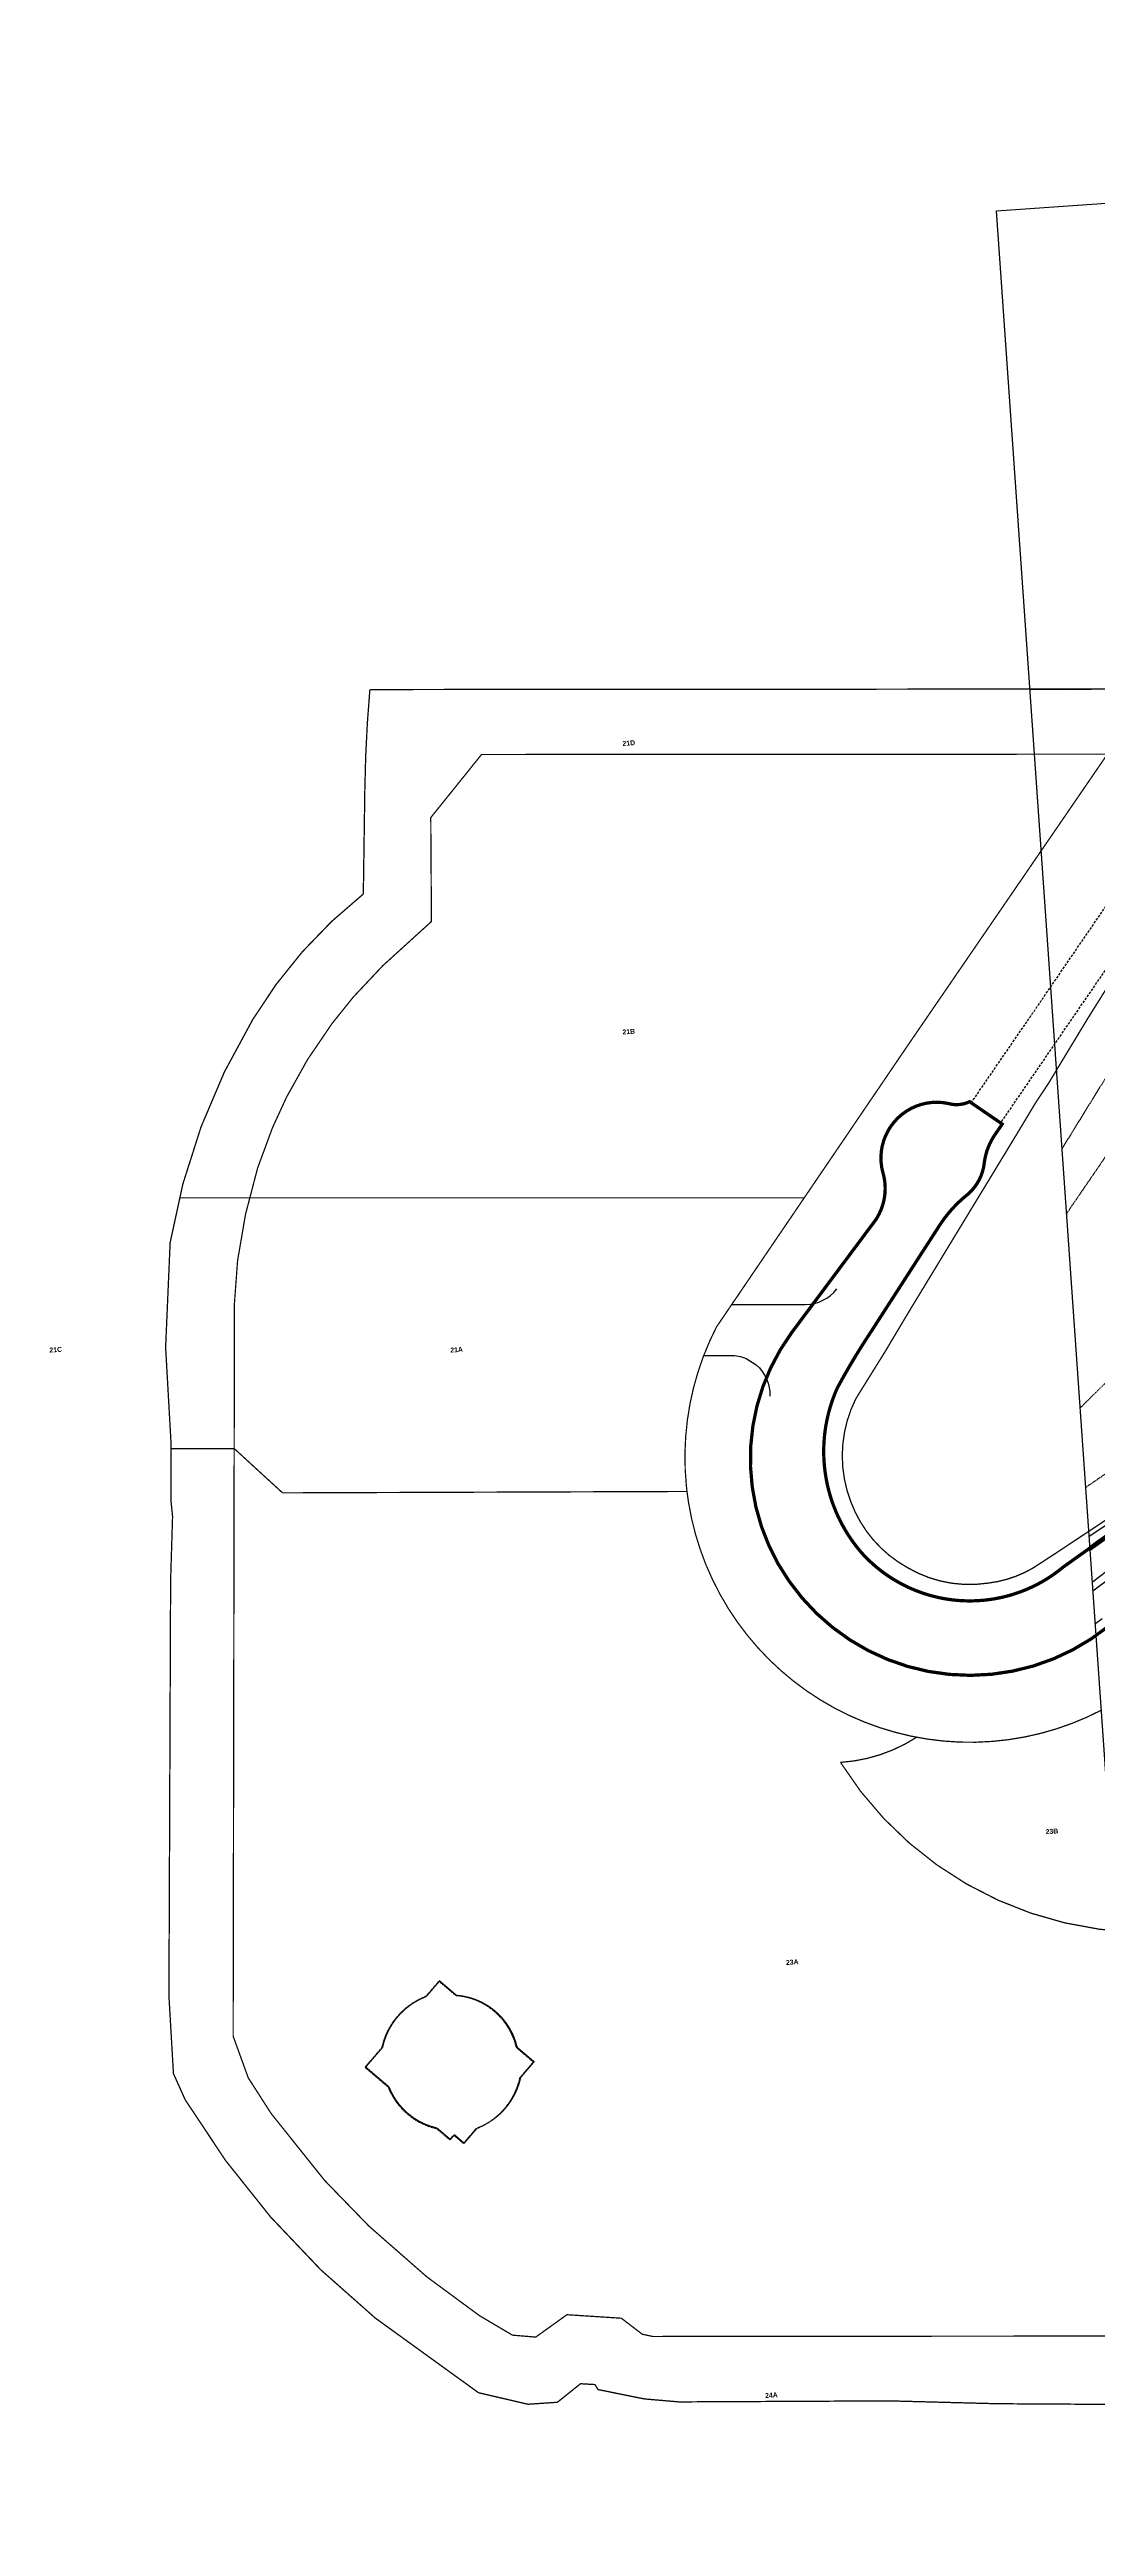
# Model space of a CAD drawing. Header units: millimetres. Extents: x 50357 to 985146, y 723188 to 1803594.
# Drawn here: x 833774 to 834094, y 819707 to 820462 of the extents above; entities that cross this region are included whole.
import ezdxf
from ezdxf.xclip import XClip

# ---------------------------------------------------------------- set-up
doc = ezdxf.new("R2010")
doc.units = ezdxf.units.MM
doc.header["$LTSCALE"] = 3
doc.header["$MEASUREMENT"] = 0
for name, pattern in [('DASHED', [19.05, 12.7, -6.35]), ('DIVIDE', [1.25, 0.5, -0.25, 0, -0.25, 0, -0.25]), ('HIDDEN', [0.375, 0.25, -0.125]), ('PHANTOM', [2.5, 1.25, -0.25, 0.25, -0.25, 0.25, -0.25]), ('x-baseplan$0$DGN Style 2', [1.94727e-06, 0, -1.94727e-06]), ('x-baseplan$0$XXXXX-PIW-DWG-P00-XXXX-R100-WS4-00$0$XXXXX-PIW-P-WHCGRDP1-XXX$0$HIDDEN', [9.525, 6.35, -3.175]), ('x-boundary$0$DGN Style 4', [76.563414, 38.257796, -19.128898, 0.047822, -19.128898])]:
    doc.linetypes.add(name, pattern=pattern)
doc.layers.get('Defpoints').update_dxf_attribs({"color": 32})
for name, color, linetype in [('00_Run-in', 1, 'Continuous'), ('00_Xref', 7, 'Continuous'), ('_PARCEL BOUNDARY', 10, 'DASHED'), ('x-baseplan$0$XXXXX-PIW-DWG-P00-XXXX-R100-WS4-00$0$XXXXX-PIW-P-WHCGRDP1-XXX$0$MMH125__', 3, 'x-baseplan$0$XXXXX-PIW-DWG-P00-XXXX-R100-WS4-00$0$XXXXX-PIW-P-WHCGRDP1-XXX$0$HIDDEN'), ('x-baseplan$0$XXXXX-PIW-DWG-P00-XXXX-R100-WS4-00$0$XXXXX-PIW-P-WHCGRDP1-XXX$0$MMH813_1', 3, 'Continuous'), ('x-baseplan$0$XXXXX-PIW-DWG-P00-XXXX-R100-WS4-00$0$XXXXX-PIW-P-WHCGRDP1-XXX$0$MMH813__', 3, 'Continuous')]:
    doc.layers.add(name, color=color, linetype=linetype)
doc.layers.add('DraftConditionLine_AtGradeRoad_20180809', color=7, linetype='Continuous', lineweight=0)
doc.layers.add('x-baseplan$0$AR-ROAD_AR_BS_MI_', color=7, linetype='Continuous', true_color=0x6d6d6d)
doc.layers.add('x-boundary$0$AR-SIMS_BL_', color=7, linetype='x-boundary$0$DGN Style 4', true_color=0xff0505)
doc.styles.add('_BOLD', font='arialbd.ttf', dxfattribs={"width": 0.8})

# ---------------------------------------------------------------- blocks, each defined once
blk = doc.blocks.new('x-baseplan$0$XXXXX-PIW-DWG-P00-XXXX-R100-WS4-00')
at = {"layer": 'x-baseplan$0$XXXXX-PIW-DWG-P00-XXXX-R100-WS4-00$0$XXXXX-PIW-P-WHCGRDP1-XXX$0$MMH125__', "ltscale": 0.1, "elevation": 5.02, "flags": 128}
blk.add_lwpolyline([(834162.37, 818072.13, 0.041317), (834153.66, 818054.56, 0.149831), (834152.95, 818029.09, 0.167866), (834164.68, 818009.54, 0.143372), (834187.21, 817997.65, 0.117117), (834209.54, 817998.54, 0.054077), (834229.89, 818009.48, 11.405065)], format="xyb", dxfattribs=at)
at = {"layer": 'x-baseplan$0$XXXXX-PIW-DWG-P00-XXXX-R100-WS4-00$0$XXXXX-PIW-P-WHCGRDP1-XXX$0$MMH813_1'}
for p, q in [((834236.23, 818002.81, 5.75), (834228.24, 817996.79, 5.45)), ((834237.61, 818000.97, 5.75), (834229.62, 817994.96, 5.45))]:
    blk.add_line(p, q, dxfattribs=at)
at = {"layer": 'x-baseplan$0$XXXXX-PIW-DWG-P00-XXXX-R100-WS4-00$0$XXXXX-PIW-P-WHCGRDP1-XXX$0$MMH813__', "ltscale": 0.005142, "elevation": 5.71}
blk.add_lwpolyline([(834255.19, 818027.4), (834222.81, 818004.47), (834222.52, 818004.26), (834220.91, 818003.04), (834220.14, 818002.48), (834219.34, 818001.91), (834218.52, 818001.37), (834217.7, 818000.85), (834216.86, 818000.34), (834216.02, 817999.85), (834215.16, 817999.38), (834214.29, 817998.93), (834213.41, 817998.5), (834212.53, 817998.09), (834211.63, 817997.7), (834210.73, 817997.32), (834209.81, 817996.97), (834208.89, 817996.64), (834207.97, 817996.33), (834207.03, 817996.04), (834206.09, 817995.77), (834205.15, 817995.52), (834204.2, 817995.3), (834203.24, 817995.09), (834202.28, 817994.91), (834201.32, 817994.74), (834200.35, 817994.6), (834199.38, 817994.48), (834198.41, 817994.38), (834197.43, 817994.31), (834196.46, 817994.25), (834195.48, 817994.22), (834194.5, 817994.21), (834193.52, 817994.22), (834192.55, 817994.25), (834191.57, 817994.3), (834190.59, 817994.38), (834189.62, 817994.47), (834188.65, 817994.59), (834187.68, 817994.73), (834186.72, 817994.89), (834185.76, 817995.07), (834184.8, 817995.28), (834183.85, 817995.5), (834182.9, 817995.75), (834181.96, 817996.02), (834181.03, 817996.3), (834180.1, 817996.61), (834179.18, 817996.94), (834178.27, 817997.29), (834177.36, 817997.66), (834176.47, 817998.05), (834175.98, 817998.28), (834175.58, 817998.46), (834174.7, 817998.89), (834173.83, 817999.34), (834172.97, 817999.81), (834172.12, 818000.29), (834171.29, 818000.8), (834170.46, 818001.32), (834169.65, 818001.87), (834168.85, 818002.43), (834168.06, 818003), (834167.28, 818003.6), (834166.52, 818004.21), (834165.77, 818004.84), (834165.04, 818005.49), (834164.32, 818006.15), (834163.61, 818006.83), (834162.92, 818007.52), (834162.25, 818008.23), (834161.59, 818008.95), (834160.95, 818009.69), (834160.32, 818010.44), (834159.72, 818011.21), (834159.12, 818011.98), (834158.55, 818012.78), (834157.99, 818013.58), (834157.46, 818014.4), (834156.94, 818015.22), (834156.43, 818016.06), (834155.95, 818016.91), (834155.49, 818017.78), (834155.04, 818018.65), (834154.62, 818019.53), (834154.21, 818020.42), (834153.83, 818021.32), (834153.46, 818022.22), (834153.12, 818023.14), (834152.79, 818024.06), (834152.49, 818024.99), (834152.21, 818025.92), (834151.94, 818026.87), (834151.7, 818027.81), (834151.48, 818028.77), (834151.28, 818029.72), (834151.11, 818030.68), (834150.95, 818031.65), (834150.81, 818032.62), (834150.7, 818033.59), (834150.61, 818034.56), (834150.53, 818035.62), (834150.45, 818036.55), (834150.39, 818037.53), (834150.35, 818038.5), (834150.33, 818039.48), (834150.33, 818040.46), (834150.35, 818041.44), (834150.39, 818042.41), (834150.46, 818043.39), (834150.55, 818044.36), (834150.65, 818045.34), (834150.78, 818046.31), (834150.93, 818047.27), (834151.11, 818048.23), (834151.3, 818049.19), (834151.51, 818050.15), (834151.56, 818050.33), (834151.75, 818051.1), (834152, 818052.04), (834152.28, 818052.98), (834152.58, 818053.91), (834152.89, 818054.84), (834153.23, 818055.75), (834153.59, 818056.66), (834153.97, 818057.57), (834154.36, 818058.46), (834154.78, 818059.34), (834155.22, 818060.22), (834155.67, 818061.09), (834156.15, 818061.94), (834156.64, 818062.79), (834157.15, 818063.62), (834157.31, 818063.88), (834157.68, 818064.48), (834161.94, 818071.46), (834162.37, 818072.13), (834185.56, 818108.08), (834185.68, 818108.26), (834186.22, 818109.07), (834186.78, 818109.87), (834187.37, 818110.65), (834187.97, 818111.42), (834188.59, 818112.17), (834189.23, 818112.9), (834189.32, 818113.01), (834189.89, 818113.62), (834190.56, 818114.33), (834191.26, 818115.01), (834191.97, 818115.68), (834192.69, 818116.33), (834193.44, 818116.96), (834193.83, 818117.28), (834194.22, 818117.61), (834195.01, 818118.34), (834195.74, 818119.13), (834196.41, 818119.96), (834197.02, 818120.84), (834197.57, 818121.76), (834198.05, 818122.72), (834198.46, 818123.71), (834198.79, 818124.73), (834199.06, 818125.77), (834199.25, 818126.82), (834199.38, 818127.81), (834199.54, 818128.75), (834199.74, 818129.67), (834200, 818130.59), (834200.3, 818131.49), (834200.38, 818131.72), (834200.64, 818132.38), (834201.03, 818133.24), (834201.46, 818134.09), (834201.93, 818134.91), (834202.44, 818135.71), (834204.13, 818138.18), (834208.27, 818144.21)], dxfattribs=at)
at = {"layer": 'x-baseplan$0$XXXXX-PIW-DWG-P00-XXXX-R100-WS4-00$0$XXXXX-PIW-P-WHCGRDP1-XXX$0$MMH813__', "ltscale": 0.005142}
for points in [[(834238.05, 818015.26, 5.91), (834233.15, 818011.8, 5.75), (834232.33, 818011.22, 5.72), (834231.52, 818010.64, 5.68), (834230.7, 818010.06, 5.65), (834229.89, 818009.48, 5.61), (834224.17, 818005.44, 5.34), (834223.36, 818004.86, 5.3), (834222.81, 818004.47, 5.27), (834222.52, 818004.26, 5.26), (834220.91, 818003.04, 5.18), (834220.14, 818002.48, 5.13), (834219.34, 818001.91, 5.09), (834218.52, 818001.37, 5.04), (834217.7, 818000.85, 4.99), (834216.86, 818000.34, 4.95), (834216.02, 817999.85, 4.9), (834215.16, 817999.38, 4.87), (834214.29, 817998.93, 4.84), (834213.41, 817998.5, 4.81), (834212.53, 817998.09, 4.78), (834211.63, 817997.7, 4.75), (834210.73, 817997.32, 4.72), (834209.81, 817996.97, 4.69), (834208.89, 817996.64, 4.67), (834207.97, 817996.33, 4.64), (834207.03, 817996.04, 4.62), (834206.09, 817995.77, 4.6), (834205.15, 817995.52, 4.58), (834204.2, 817995.3, 4.56), (834203.24, 817995.09, 4.54), (834202.28, 817994.91, 4.52), (834201.32, 817994.74, 4.51), (834200.35, 817994.6, 4.49), (834199.38, 817994.48, 4.48), (834198.41, 817994.38, 4.46), (834197.43, 817994.31, 4.45), (834196.46, 817994.25, 4.44), (834195.48, 817994.22, 4.43), (834194.5, 817994.21, 4.42), (834193.52, 817994.22, 4.42), (834192.55, 817994.25, 4.41), (834191.57, 817994.3, 4.41), (834190.59, 817994.38, 4.4), (834189.62, 817994.47, 4.4), (834188.65, 817994.59, 4.4), (834187.68, 817994.73, 4.4), (834186.72, 817994.89, 4.4), (834185.76, 817995.07, 4.4), (834184.8, 817995.28, 4.4), (834183.85, 817995.5, 4.41), (834182.9, 817995.75, 4.41), (834181.96, 817996.02, 4.42), (834181.03, 817996.3, 4.43), (834180.1, 817996.61, 4.43), (834179.18, 817996.94, 4.44), (834178.27, 817997.29, 4.45), (834177.36, 817997.66, 4.47), (834176.47, 817998.05, 4.48), (834175.98, 817998.28, 4.49), (834175.58, 817998.46, 4.49), (834174.7, 817998.89, 4.5), (834173.83, 817999.34, 4.51), (834172.97, 817999.81, 4.53), (834172.12, 818000.29, 4.54), (834171.29, 818000.8, 4.55), (834170.46, 818001.32, 4.56), (834169.65, 818001.87, 4.57), (834168.85, 818002.43, 4.58), (834168.06, 818003, 4.59), (834167.28, 818003.6, 4.6), (834166.52, 818004.21, 4.6), (834165.77, 818004.84, 4.61), (834165.04, 818005.49, 4.61), (834164.32, 818006.15, 4.61), (834163.61, 818006.83, 4.61), (834162.92, 818007.52, 4.61), (834162.25, 818008.23, 4.6), (834161.59, 818008.95, 4.6), (834160.95, 818009.69, 4.59), (834160.32, 818010.44, 4.59), (834159.72, 818011.21, 4.58), (834159.12, 818011.98, 4.57), (834158.55, 818012.78, 4.55), (834157.99, 818013.58, 4.54), (834157.46, 818014.4, 4.53), (834156.94, 818015.22, 4.52), (834156.43, 818016.06, 4.51), (834155.95, 818016.91, 4.49), (834155.49, 818017.78, 4.48), (834155.04, 818018.65, 4.47), (834154.62, 818019.53, 4.46), (834154.21, 818020.42, 4.45), (834153.83, 818021.32, 4.44), (834153.46, 818022.22, 4.43), (834153.12, 818023.14, 4.42), (834152.79, 818024.06, 4.41), (834152.49, 818024.99, 4.41), (834152.21, 818025.92, 4.4), (834151.94, 818026.87, 4.4), (834151.7, 818027.81, 4.4), (834151.48, 818028.77, 4.4), (834151.28, 818029.72, 4.4), (834151.11, 818030.68, 4.4), (834150.95, 818031.65, 4.4), (834150.81, 818032.62, 4.4), (834150.7, 818033.59, 4.41), (834150.61, 818034.56, 4.41), (834150.53, 818035.62, 4.42), (834150.45, 818036.55, 4.43), (834150.39, 818037.53, 4.44), (834150.35, 818038.5, 4.45), (834150.33, 818039.48, 4.46), (834150.33, 818040.46, 4.47), (834150.35, 818041.44, 4.48), (834150.39, 818042.41, 4.49), (834150.46, 818043.39, 4.51), (834150.55, 818044.36, 4.52), (834150.65, 818045.34, 4.53), (834150.78, 818046.31, 4.54), (834150.93, 818047.27, 4.55), (834151.11, 818048.23, 4.57), (834151.3, 818049.19, 4.58), (834151.51, 818050.15, 4.59), (834151.56, 818050.33, 4.59), (834151.75, 818051.1, 4.6), (834152, 818052.04, 4.62), (834152.28, 818052.98, 4.63), (834152.58, 818053.91, 4.64), (834152.89, 818054.84, 4.65), (834153.23, 818055.75, 4.66), (834153.59, 818056.66, 4.67), (834153.97, 818057.57, 4.69), (834154.36, 818058.46, 4.7), (834154.78, 818059.34, 4.71), (834155.22, 818060.22, 4.74), (834155.67, 818061.09, 4.76), (834156.15, 818061.94, 4.78), (834156.64, 818062.79, 4.8), (834157.15, 818063.62, 4.82), (834157.31, 818063.88, 4.83), (834157.68, 818064.48, 4.84), (834159.25, 818067.04, 4.9), (834159.77, 818067.9, 4.92), (834160.29, 818068.75, 4.94), (834160.81, 818069.6, 4.96), (834161.33, 818070.46, 4.98), (834161.85, 818071.31, 5), (834161.94, 818071.46, 5), (834162.37, 818072.13, 5.02), (834162.92, 818072.97, 5.04), (834163.46, 818073.81, 5.06), (834164, 818074.65, 5.08), (834164.54, 818075.5, 5.09), (834165.08, 818076.34, 5.11), (834180.8, 818100.71, 5.43), (834185.56, 818108.08, 5.52), (834185.68, 818108.26, 5.52), (834186.22, 818109.07, 5.55), (834186.78, 818109.87, 5.58), (834187.37, 818110.65, 5.61), (834187.97, 818111.42, 5.64), (834188.59, 818112.17, 5.68), (834189.23, 818112.9, 5.71), (834189.32, 818113.01, 5.72), (834189.89, 818113.62, 5.75), (834190.56, 818114.33, 5.82), (834191.26, 818115.01, 5.85), (834191.97, 818115.68, 5.86), (834192.69, 818116.33, 5.87), (834193.44, 818116.96, 5.87), (834193.83, 818117.28, 5.88), (834194.22, 818117.61, 5.88), (834195.01, 818118.34, 5.89), (834195.74, 818119.13, 5.9), (834196.41, 818119.96, 5.9), (834197.02, 818120.84, 5.91), (834197.57, 818121.76, 5.91), (834198.05, 818122.72, 5.92), (834198.46, 818123.71, 5.92), (834198.79, 818124.73, 5.92), (834199.06, 818125.77, 5.93), (834199.25, 818126.82, 5.93), (834199.38, 818127.81, 5.93), (834199.54, 818128.75, 5.93), (834199.74, 818129.67, 5.93), (834200, 818130.59, 5.93), (834200.3, 818131.49, 5.9), (834200.38, 818131.72, 5.88), (834200.64, 818132.38, 5.86), (834201.03, 818133.24, 5.85), (834201.46, 818134.09, 5.84), (834201.93, 818134.91, 5.83), (834202.44, 818135.71, 5.84), (834204.13, 818138.18, 5.9), (834204.7, 818139.01, 5.92), (834205.27, 818139.83, 5.94), (834205.83, 818140.66, 5.96), (834208.27, 818144.21, 6.05)], [(834234.39, 817984.28, 0), (834232.89, 817983.2, 0), (834230.93, 817981.89, 0), (834228.94, 817980.64, 0), (834228.71, 817980.51, 0), (834227.6, 817979.86, 0), (834226.9, 817979.47, 0), (834224.72, 817978.32, 0), (834222.51, 817977.25, 0), (834220.25, 817976.26, 0), (834217.97, 817975.36, 0), (834215.65, 817974.54, 0), (834213.3, 817973.8, 0), (834210.92, 817973.16, 0), (834208.53, 817972.6, 0), (834206.12, 817972.13, 0), (834203.69, 817971.74, 0), (834201.24, 817971.45, 0), (834198.79, 817971.25, 0), (834196.33, 817971.13, 0), (834193.87, 817971.11, 0), (834191.41, 817971.17, 0), (834188.96, 817971.33, 0), (834186.51, 817971.58, 0), (834184.08, 817971.91, 0), (834181.65, 817972.34, 0), (834179.25, 817972.85, 0), (834176.86, 817973.45, 0), (834174.5, 817974.14, 0), (834172.16, 817974.92, 0), (834169.86, 817975.78, 0), (834168.16, 817976.47, 0), (834167.59, 817976.72, 0), (834165.35, 817977.75, 0), (834163.16, 817978.85, 0), (834161, 817980.04, 0), (834158.89, 817981.31, 0), (834156.83, 817982.65, 0), (834156.3, 817983.01, 0), (834154.82, 817984.07, 0), (834152.86, 817985.55, 0), (834150.96, 817987.11, 0), (834149.12, 817988.74, 0), (834148.21, 817989.59, 0), (834147.33, 817990.44, 0), (834145.61, 817992.2, 0), (834143.96, 817994.02, 0), (834142.37, 817995.9, 0), (834141.24, 817997.34, 0), (834140.86, 817997.84, 0), (834139.41, 817999.83, 0), (834138.05, 818001.87, 0), (834136.75, 818003.97, 0), (834135.54, 818006.1, 0), (834134.4, 818008.29, 0), (834134.11, 818008.86, 0), (834133.34, 818010.51, 0), (834132.37, 818012.77, 0), (834131.48, 818015.06, 0), (834130.67, 818017.38, 0), (834129.95, 818019.74, 0), (834129.32, 818022.11, 0), (834128.77, 818024.51, 0), (834128.31, 818026.93, 0), (834127.94, 818029.36, 0), (834127.66, 818031.8, 0), (834127.47, 818034.26, 0), (834127.44, 818036.72, 0), (834127.49, 818039.17, 0), (834127.64, 818041.62, 0), (834127.87, 818044.06, 0), (834128.19, 818046.49, 0), (834128.6, 818048.91, 0), (834129.1, 818051.3, 0), (834129.38, 818052.45, 0), (834129.69, 818053.67, 0), (834130.36, 818056.02, 0), (834131.12, 818058.34, 0), (834131.96, 818060.63, 0), (834132.88, 818062.88, 0), (834133.88, 818065.09, 0), (834134.97, 818067.27, 0), (834135.63, 818068.5, 0), (834136.13, 818069.4, 0), (834137.4, 818071.54, 0), (834138.75, 818073.62, 0), (834139.88, 818075.26, 0), (834140.17, 818075.66, 0), (834144.38, 818081.07, 0), (834148.57, 818086.68, 0), (834165.76, 818110, 0)], [(834234.88, 817988.37, 0), (834233, 817986.96, 0), (834232.62, 817986.67, 0), (834231.18, 817985.64, 0), (834229.32, 817984.38, 0), (834227.41, 817983.19, 0), (834227.19, 817983.06, 0), (834226.13, 817982.45, 0), (834225.46, 817982.07, 0), (834223.38, 817980.97, 0), (834221.26, 817979.95, 0), (834219.11, 817979.01, 0), (834216.92, 817978.14, 0), (834214.71, 817977.36, 0), (834212.46, 817976.66, 0), (834210.19, 817976.04, 0), (834207.91, 817975.51, 0), (834205.6, 817975.06, 0), (834203.28, 817974.69, 0), (834200.94, 817974.41, 0), (834198.6, 817974.21, 0), (834196.25, 817974.11, 0), (834193.9, 817974.08, 0), (834191.55, 817974.15, 0), (834189.2, 817974.3, 0), (834186.86, 817974.53, 0), (834184.54, 817974.85, 0), (834182.22, 817975.26, 0), (834179.92, 817975.75, 0), (834177.64, 817976.32, 0), (834175.38, 817976.98, 0), (834173.15, 817977.72, 0), (834170.95, 817978.54, 0), (834169.33, 817979.21, 0), (834168.78, 817979.45, 0), (834166.64, 817980.43, 0), (834164.54, 817981.49, 0), (834162.48, 817982.62, 0), (834160.47, 817983.83, 0), (834158.5, 817985.11, 0), (834157.99, 817985.46, 0), (834156.58, 817986.47, 0), (834154.71, 817987.89, 0), (834152.89, 817989.38, 0), (834151.13, 817990.94, 0), (834150.26, 817991.74, 0), (834149.42, 817992.56, 0), (834147.78, 817994.24, 0), (834146.2, 817995.98, 0), (834144.68, 817997.78, 0), (834143.6, 817999.15, 0), (834143.24, 817999.63, 0), (834141.86, 818001.53, 0), (834140.55, 818003.48, 0), (834139.31, 818005.48, 0), (834138.15, 818007.53, 0), (834137.06, 818009.61, 0), (834136.79, 818010.16, 0), (834136.05, 818011.73, 0), (834135.12, 818013.89, 0), (834134.27, 818016.09, 0), (834133.5, 818018.31, 0), (834132.81, 818020.55, 0), (834132.2, 818022.83, 0), (834131.68, 818025.12, 0), (834131.25, 818027.43, 0), (834130.89, 818029.75, 0), (834130.63, 818032.09, 0), (834130.44, 818034.43, 0), (834130.41, 818036.78, 0), (834130.47, 818039.13, 0), (834130.61, 818041.47, 0), (834130.83, 818043.8, 0), (834131.14, 818046.12, 0), (834131.54, 818048.43, 0), (834132.02, 818050.72, 0), (834132.28, 818051.82, 0), (834132.58, 818052.98, 0), (834133.23, 818055.22, 0), (834133.95, 818057.44, 0), (834134.76, 818059.62, 0), (834135.64, 818061.77, 0), (834136.6, 818063.89, 0), (834137.64, 818065.96, 0), (834138.27, 818067.14, 0), (834138.75, 818067.99, 0), (834139.97, 818070.04, 0), (834141.26, 818072.03, 0), (834142.35, 818073.59, 0), (834142.62, 818073.97, 0), (834146.83, 818079.38, 0), (834151.02, 818084.99, 0), (834167.8, 818107.76, 0)], [(834256.03, 818026.8, 0), (834223.37, 818003.67, 0), (834221.49, 818002.26, 0), (834221.22, 818002.06, 0), (834220.22, 818001.34, 0), (834218.91, 818000.46, 0), (834217.57, 817999.62, 0), (834217.42, 817999.53, 0), (834216.67, 817999.1, 0), (834216.2, 817998.84, 0), (834214.74, 817998.06, 0), (834213.26, 817997.35, 0), (834211.75, 817996.69, 0), (834210.21, 817996.08, 0), (834208.66, 817995.53, 0), (834207.09, 817995.04, 0), (834205.5, 817994.61, 0), (834203.89, 817994.23, 0), (834202.27, 817993.91, 0), (834200.64, 817993.66, 0), (834199.01, 817993.46, 0), (834197.36, 817993.32, 0), (834195.72, 817993.25, 0), (834194.07, 817993.23, 0), (834192.42, 817993.28, 0), (834190.77, 817993.38, 0), (834189.13, 817993.55, 0), (834187.5, 817993.77, 0), (834185.87, 817994.06, 0), (834184.26, 817994.4, 0), (834182.66, 817994.8, 0), (834181.08, 817995.27, 0), (834179.52, 817995.79, 0), (834177.97, 817996.36, 0), (834176.83, 817996.83, 0), (834176.45, 817996.99, 0), (834174.95, 817997.68, 0), (834173.48, 817998.42, 0), (834172.03, 817999.22, 0), (834170.62, 818000.07, 0), (834169.24, 818000.97, 0), (834168.88, 818001.21, 0), (834167.89, 818001.92, 0), (834166.58, 818002.92, 0), (834165.3, 818003.96, 0), (834164.07, 818005.05, 0), (834163.46, 818005.62, 0), (834162.87, 818006.19, 0), (834161.72, 818007.37, 0), (834160.61, 818008.59, 0), (834159.55, 818009.85, 0), (834158.79, 818010.81, 0), (834158.53, 818011.15, 0), (834157.56, 818012.48, 0), (834156.65, 818013.85, 0), (834155.78, 818015.26, 0), (834154.96, 818016.69, 0), (834154.2, 818018.15, 0), (834154.01, 818018.54, 0), (834153.49, 818019.64, 0), (834152.84, 818021.15, 0), (834152.24, 818022.69, 0), (834151.7, 818024.25, 0), (834151.22, 818025.83, 0), (834150.8, 818027.42, 0), (834150.43, 818029.03, 0), (834150.12, 818030.65, 0), (834149.88, 818032.28, 0), (834149.69, 818033.91, 0), (834149.56, 818035.56, 0), (834149.43, 818037.2, 0), (834149.36, 818038.86, 0), (834149.35, 818040.51, 0), (834149.4, 818042.17, 0), (834149.52, 818043.83, 0), (834149.69, 818045.48, 0), (834149.92, 818047.13, 0), (834150.06, 818047.93, 0), (834150.22, 818048.77, 0), (834150.57, 818050.4, 0), (834150.99, 818052.02, 0), (834151.47, 818053.63, 0), (834152, 818055.22, 0), (834152.59, 818056.79, 0), (834153.25, 818058.34, 0), (834153.65, 818059.22, 0), (834153.96, 818059.86, 0), (834154.74, 818061.41, 0), (834155.59, 818062.92, 0), (834156.31, 818064.1, 0), (834156.49, 818064.4, 0), (834160.06, 818070.26, 0), (834163.81, 818076.17, 0), (834180.08, 818101.39, 0), (834184.99, 818109.02, 0), (834185.05, 818109.12, 0)]]:
    blk.add_polyline3d(points, dxfattribs=at)
blk = doc.blocks.new('x-baseplan')
at = {"layer": 'x-baseplan$0$AR-ROAD_AR_BS_MI_'}
blk.add_line((834217.07, 818004.36), (834353.63, 818095.16), dxfattribs=at)
at = {"layer": 'x-baseplan$0$AR-ROAD_AR_BS_MI_', "linetype": 'x-baseplan$0$DGN Style 2', "lineweight": 0, "flags": 128}
for points in [[(834018.47, 818271.96), (834170.03, 818271.86), (834240.01, 818271.91)], [(834338.64, 817759.3), (834330.93, 817747.27), (834329.82, 817745.85), (834328.55, 817744.57), (834327.14, 817743.44), (834325.61, 817742.49), (834323.97, 817741.72), (834322.26, 817741.14), (834320.08, 817740.72), (834269.72, 817740.45), (834219.96, 817740.53), (834189.17, 817741.14), (834167.98, 817742.62), (834089.24, 817741.61), (834063.8, 817742), (834061.99, 817741.99), (834060.19, 817741.98), (834058.38, 817741.99), (834056.57, 817742.02), (834054.77, 817742.06), (834052.96, 817742.12), (834051.16, 817742.19), (834049.35, 817742.23), (834047.56, 817742.48), (834045.82, 817742.95), (834044.14, 817743.62), (834042.59, 817744.54), (834041.04, 817745.47), (834039.5, 817746.42), (834037.72, 817747.53), (834017.77, 817760.4), (834002.15, 817771.82), (833988.2, 817785.4), (833964.24, 817813.25), (833941.51, 817845.5), (833942.28, 817909.63), (833942.24, 817939.9), (833942.53, 817969.8), (833941.17, 817989.39), (833943.36, 818000.04)], [(834356.49, 817806.09), (834356.49, 817806.08), (834353.36, 817801.12), (834348.18, 817792.05), (834342, 817781.29), (834337.82, 817773.86), (834333.93, 817766.29), (834328.55, 817756.22), (834321.67, 817754.73), (834314.9, 817753.14), (834306.78, 817751.36), (834293.69, 817749.91), (834251.08, 817749.28), (834225.55, 817749.28), (834207.55, 817749.19), (834176.44, 817748.99), (834157.37, 817748.89), (834129.08, 817748.76), (834114.3, 817749.6), (834102.06, 817750.94), (834095.28, 817751.73), (834087.65, 817752.45), (834080.5, 817754.51), (834075.53, 817755.48), (834068.5, 817749.3), (834052.26, 817749.67), (834046.21, 817753.18), (834034.66, 817759.38), (834019.87, 817769.75), (834005.84, 817781.13), (833992.64, 817793.47), (833980.34, 817806.7), (833968.99, 817820.76), (833959.72, 817834.12), (833950.31, 817850)]]:
    blk.add_lwpolyline(points, dxfattribs=at)
at = {"layer": 'x-baseplan$0$AR-ROAD_AR_BS_MI_', "linetype": 'x-baseplan$0$DGN Style 2', "flags": 128}
for points in [[(834296.64, 818266.97), (834296.61, 818266.86), (834296.57, 818266.74), (834296.54, 818266.62), (834296.51, 818266.5), (834296.49, 818266.38), (834296.44, 818266.16), (834294.52, 818261.04), (834292.5, 818255.94), (834290.39, 818250.88), (834288.2, 818245.86), (834285.92, 818240.88), (834283.55, 818235.94), (834279.81, 818228.56), (834260.26, 818194.18), (834240.1, 818160.14), (834218.88, 818125.7)], [(834212.44, 818095.01), (834277.13, 818189.59), (834277.26, 818189.78), (834277.38, 818189.98), (834277.51, 818190.17), (834277.63, 818190.37), (834277.74, 818190.57), (834277.86, 818190.78), (834277.97, 818190.98), (834278.07, 818191.19), (834278.17, 818191.4), (834278.27, 818191.61), (834278.37, 818191.82), (834278.46, 818192.03), (834278.55, 818192.25), (834278.63, 818192.47), (834278.71, 818192.68), (834278.78, 818192.9), (834278.86, 818193.12), (834278.92, 818193.35), (834278.99, 818193.57), (834279.05, 818193.79), (834279.11, 818194.02), (834279.16, 818194.25), (834279.21, 818194.47), (834279.29, 818194.91)], [(834236.41, 818060.84), (834194.52, 818019.36)]]:
    blk.add_lwpolyline(points, dxfattribs=at)
at = {"layer": 'x-baseplan$0$AR-ROAD_AR_BS_MI_', "linetype": 'x-baseplan$0$DGN Style 2'}
blk.add_open_spline([(834217.16, 818123.01), (834207.97, 818108.73), (834203.01, 818100.94), (834198.06, 818093.15), (834190.62, 818081.99), (834182.3, 818069.51), (834173.97, 818057.03), (834172.72, 818055.14), (834172.44, 818054.65), (834171.88, 818053.67), (834171.38, 818052.72), (834170.77, 818051.37), (834170.42, 818050.51), (834170.28, 818050.12), (834170.23, 818049.92), (834170.19, 818049.72), (834170.14, 818049.49), (834169.74, 818048.4), (834169.42, 818047.3), (834168.84, 818044.68), (834168.59, 818042.67), (834168.57, 818039.77), (834168.68, 818038.3), (834168.81, 818037.28), (834168.89, 818036.75), (834169.04, 818035.78), (834169.24, 818034.82), (834169.45, 818033.9), (834169.58, 818033.39), (834169.71, 818032.88), (834169.9, 818032.21), (834170.19, 818031.2), (834170.69, 818029.81), (834171.03, 818028.91), (834171.4, 818028.04), (834171.78, 818027.15), (834172.27, 818026.17), (834172.54, 818025.66), (834173.27, 818024.36), (834174.13, 818023.08), (834175.87, 818020.97), (834176.82, 818019.99), (834178.14, 818018.82), (834178.57, 818018.47), (834179.74, 818017.57), (834180.76, 818016.89), (834182.31, 818016), (834183.08, 818015.6), (834183.86, 818015.19), (834184.88, 818014.7), (834185.91, 818014.23), (834187.24, 818013.67), (834188, 818013.38), (834189.35, 818012.87), (834190.12, 818012.62), (834190.98, 818012.34), (834191.52, 818012.19), (834192.05, 818012.05), (834192.9, 818011.86), (834193.86, 818011.69), (834195.59, 818011.53), (834196.73, 818011.51), (834198.12, 818011.6), (834199.27, 818011.69), (834200.93, 818011.93), (834201.95, 818012.12), (834203.03, 818012.35), (834203.99, 818012.58), (834205.45, 818013.01), (834207.14, 818013.56), (834208.4, 818014.1), (834209.52, 818014.66), (834210.66, 818015.27), (834211.75, 818015.98), (834212.64, 818016.64), (834212.85, 818016.8), (834213.05, 818016.96), (834213.38, 818017.18), (834235.42, 818032.28), (834257.46, 818047.37), (834313.23, 818085.55)], degree=3, knots=[0, 0, 0, 0, 0.118549, 0.119922, 0.119922, 0.292667, 0.314758, 0.314758, 0.322104, 0.322104, 0.329451, 0.336081, 0.341297, 0.341488, 0.341488, 0.343923, 0.344155, 0.344618, 0.358987, 0.358987, 0.379393, 0.385178, 0.39664, 0.398543, 0.398543, 0.403565, 0.411326, 0.411326, 0.415739, 0.418174, 0.418174, 0.424794, 0.431794, 0.437349, 0.437349, 0.444091, 0.44981, 0.451582, 0.451582, 0.469286, 0.471423, 0.487063, 0.487063, 0.494301, 0.494301, 0.506246, 0.510156, 0.517505, 0.517505, 0.52162, 0.532201, 0.532201, 0.540333, 0.542782, 0.550898, 0.550898, 0.554553, 0.55809, 0.55809, 0.565833, 0.570707, 0.580657, 0.580657, 0.588819, 0.595598, 0.602376, 0.602376, 0.609847, 0.615173, 0.622211, 0.632923, 0.632923, 0.638514, 0.649735, 0.649735, 0.652952, 0.653071, 0.653071, 0.658133, 1, 1, 1, 1], dxfattribs=at)
blk.add_blockref('x-baseplan$0$XXXXX-PIW-DWG-P00-XXXX-R100-WS4-00', (0, 0))
blk = doc.blocks.new('PARCEL BOUNDARY')
at = {"layer": '_PARCEL BOUNDARY', "ltscale": 0.2, "const_width": 400}
for points in [[(834256694, 817133907), (834232989, 817133690), (834202736, 817133865), (834169745, 817134732), (834105632, 817134419), (834095122, 817135317), (834080874, 817138176), (834079946, 817139711), (834075547, 817139970), (834068485, 817134307), (834059513, 817133702), (834044421, 817137222), (834012957, 817159986, -0.0868696), (833954966, 817226586), (833951380, 817234555), (833950000, 817258228), (833950511, 817384961), (833951109, 817404498), (833950597, 817409587), (833950593, 817427676), (833948989, 817456124), (833950364, 817488063, -0.0940633), (833975556, 817556113, -0.0902781), (834009286, 817594401), (834009749, 817626239, -0.0189096), (834011285, 817656779), (834240035, 817656948)], [(834242750, 817576451), (834230030, 817556108), (834218394, 817536845), (834214232, 817530553), (834209561, 817522752), (834175873, 817467287), (834168313, 817454617), (834159505, 817440452, 0.2107846), (834157945, 817409099, 0.1803051), (834175259, 817388920, 0.1721578), (834199780, 817384186, 0.1021896), (834213411, 817388708), (834221184, 817393764), (834236604, 817404009)]]:
    blk.add_lwpolyline(points, format="xyb", dxfattribs=at)
at = {"layer": '_PARCEL BOUNDARY', "ltscale": 100, "const_width": 383}
for points in [[(834234507, 817345489), (834230017, 817343309), (834225409, 817341391), (834220700, 817339740), (834215903, 817338363), (834211035, 817337263), (834206112, 817336444), (834201150, 817335909), (834196165, 817335659), (834191175, 817335696), (834186195, 817336019), (834181241, 817336628), (834176331, 817337520), (834171480, 817338692), (834166704, 817340140), (834162019, 817341861), (834157440, 817343847), (834152984, 817346093), (834148663, 817348590), (834144493, 817351332), (834140487, 817354308), (834136658, 817357510), (834133019, 817360925), (834129583, 817364544), (834126359, 817368355), (834123360, 817372343), (834120595, 817376498), (834118072, 817380804), (834115801, 817385248), (834113788, 817389815), (834112041, 817394490), (834110565, 817399257), (834109365, 817404102), (834108445, 817409007), (834108007, 817412150), (833984648, 817411723), (833969897, 817425250), (833969935, 817447466), (833969971, 817469437), (833970937, 817482557), (833973350, 817496662), (833977027, 817510752), (833981581, 817523118), (833985886, 817532471), (833992319, 817543971), (833999729, 817554866), (834006171, 817562900), (834015255, 817572566), (834030059, 817586023), (834029857, 817617710), (834045344, 817636969), (834236237, 817637072), (834176143, 817549386), (834130481, 817482167), (834117000, 817462322), (834114846, 817457820), (834112955, 817453202), (834111331, 817448483), (834109981, 817443678), (834108909, 817438804), (834108118, 817433876), (834107612, 817428911), (834107391, 817423925), (834107456, 817418935), (834107808, 817413957), (834108007, 817412150)], [(834266885, 817154545), (834097559, 817154381), (834094364, 817155070), (834087999, 817159949), (834071396, 817161019), (834061877, 817154192), (834054778, 817154779), (834044721, 817160731), (834028686, 817172548), (834011041, 817188012), (833997529, 817201937), (833981199, 817222357), (833974218, 817233241), (833969588, 817245978), (833969893, 817425241), (833950594, 817425173)]]:
    blk.add_lwpolyline(points, dxfattribs=at)
at = {"layer": '_PARCEL BOUNDARY', "ltscale": 100, "const_width": 383, "flags": 128}
blk.add_lwpolyline([(833953173, 817501723), (833974494, 817501723), (834143765, 817501723)], dxfattribs=at)
blk.add_lwpolyline([(834260789, 817365275), (834285886, 817336758), (834273307, 817297390, -0.0125363), (834271640, 817293857, -0.2950948), (834244613, 817277698, -0.2491379), (834154832, 817329505, 0.128618), (834178082, 817337195)], format="xyb", dxfattribs=at)
blk.add_lwpolyline([(834061374, 817238180), (834056220, 817242594, 0.3295734), (834037718, 817258441), (834032571, 817262849), (834028493, 817258096, 0.2541469), (834015160, 817242558), (834010027, 817236575), (834017126, 817230501, 0.2490243), (834031795, 817217950), (834035854, 817214477), (834037099, 817215913), (834040064, 817213340), (834043981, 817217905, 0.2531514), (834057312, 817233445)], format="xyb", close=True, dxfattribs=at)
at = {"layer": '_PARCEL BOUNDARY', "ltscale": 100, "const_width": 383, "elevation": 989000, "flags": 128}
blk.add_lwpolyline([(834061374, 817238180), (834056220, 817242594, 0.3295734), (834037718, 817258441), (834032571, 817262849), (834028493, 817258096, 0.2541469), (834015160, 817242558), (834010027, 817236575), (834017126, 817230501, 0.2490243), (834031795, 817217950), (834035854, 817214477), (834037099, 817215913), (834040064, 817213340), (834043981, 817217905, 0.2531514), (834057312, 817233445)], format="xyb", close=True, dxfattribs=at)
at = {"layer": 'Defpoints', "style": '_BOLD', "width": 0.8}
for s, p in [('21D', (834088379, 817639572, 994000)), ('21B', (834088379, 817551544, 994000)), ('21C', (833913594, 817454515, 994000)), ('21A', (834035865, 817454515, 994000)), ('23B', (834217451, 817307605, 994000)), ('23A', (834138253, 817267692, 994000)), ('24A', (834131894, 817135590, 994000))]:
    blk.add_text(s, height=1500, rotation=4.00124, dxfattribs=at).set_placement(p)

msp = doc.modelspace()

# ---------------------------------------------------------------- linework, layer by layer
at = {"linetype": 'HIDDEN', "flags": 128}
msp.add_lwpolyline([(834055.4758, 820140.9036), (834073.4124, 820167.0705, 0.00031499), (834077.6282, 820173.2208), (834104.439, 820212.3913, 0.01131532), (834104.8608, 820213.0075, 0.02972222), (834121.8751, 820242.8503), (834139.3474, 820278.2281, -0.03735431), (834155.3407, 820305.3117), (834189.6398, 820354.5868, 0.41523904), (834187.7474, 820365.0421), (834184.3135, 820367.4145), (834192.8831, 820379.7258), (834221.3303, 820360.0718), (834214.6977, 820350.6765), (834213.8433, 820351.2668, 0.41318883), (834198.5624, 820348.501), (834164.2047, 820299.1417, 0.03735431), (834149.0308, 820273.4456), (834131.5585, 820238.0679, -0.03583328), (834109.8346, 820201.023), (834086.5363, 820167.1146), (834064.3812, 820134.7935)], format="xyb", dxfattribs=at)
at = {"layer": '00_Run-in'}
for points in [[(833982.2249, 820079.3575), (834004.9333, 820079.3575, 0.22174715), (834014.4918, 820084.1152)], [(833973.696, 820063.8575), (833982.0586, 820063.8575, -0.10306273), (833986.8507, 820062.8591), (833989.8833, 820060.9554, -0.22826648), (833994.0503, 820051.4113)]]:
    msp.add_lwpolyline(points, format="xyb", dxfattribs=at)
at = {"layer": 'Defpoints'}
msp.add_lwpolyline([(834063.1753, 820412.9749), (834767.4033, 820462.2058), (834816.7833, 819755.845), (834112.5554, 819706.6141)], close=True, dxfattribs=at)
at = {"layer": 'DraftConditionLine_AtGradeRoad_20180809', "linetype": 'PHANTOM', "ltscale": 0.3, "const_width": 1, "flags": 128}
msp.add_lwpolyline([(834301.7853, 820165.7243), (834301.8064, 820165.0595), (834301.8159, 820164.3945), (834301.8138, 820163.7294), (834301.8001, 820163.0644), (834301.7747, 820162.3998), (834301.7378, 820161.7358), (834301.6893, 820161.0724), (834301.6293, 820160.4101), (834301.5576, 820159.7488), (834301.4745, 820159.0889), (834301.3798, 820158.4306), (834301.2737, 820157.774), (834301.1561, 820157.1194), (834301.0272, 820156.4669), (834300.8868, 820155.8168), (834300.7351, 820155.1693), (834300.5722, 820154.5244), (834300.398, 820153.8825), (834300.2127, 820153.2438), (834300.0162, 820152.6084), (834299.8087, 820151.9765), (834299.5901, 820151.3483), (834299.3607, 820150.7241), (834299.1204, 820150.1039), (834298.8692, 820149.488), (834298.6074, 820148.8766), (834298.335, 820148.2699), (834298.052, 820147.668), (834297.7585, 820147.0711), (834297.4547, 820146.4795), (834297.1406, 820145.8932), (834296.8163, 820145.3126), (834296.4819, 820144.7376), (834296.1376, 820144.1686), (834295.7833, 820143.6057), (834295.4193, 820143.0491), (834295.0457, 820142.4989), (834294.6625, 820141.9553), (834294.2698, 820141.4184), (834293.8679, 820140.8885), (834293.4567, 820140.3657), (834293.0365, 820139.8502), (834292.6074, 820139.342), (834292.1695, 820138.8415), (834292.1694, 820138.8413), (834290.1651, 820136.8526), (834288.1265, 820134.8992), (834286.054, 820132.9817), (834283.9485, 820131.1006), (834281.8104, 820129.2566), (834279.6405, 820127.4501), (834277.4393, 820125.6818), (834275.2077, 820123.9522), (834272.9462, 820122.2618), (834270.6555, 820120.6111), (834268.3364, 820119.0007), (834265.9895, 820117.431), (834263.6156, 820115.9024), (834261.2153, 820114.4156), (834258.7895, 820112.9708), (834256.3389, 820111.5686), (834253.8641, 820110.2094), (834251.366, 820108.8936), (834250.2584, 820108.3279, 0.0292121), (834224.435, 820095.8033, 0.02526117), (834120.192, 820025.4198), (834083.5263, 819999.2796), (834082.9256, 819998.7875), (834082.3163, 819998.3061), (834081.6987, 819997.8353), (834081.073, 819997.3754), (834080.4394, 819996.9264), (834079.798, 819996.4886), (834079.1491, 819996.0621), (834078.4929, 819995.6469), (834077.8295, 819995.2433), (834077.1592, 819994.8513), (834076.4821, 819994.471), (834075.7985, 819994.1026), (834075.1085, 819993.7462), (834074.4125, 819993.402), (834073.7105, 819993.0699), (834073.0029, 819992.7501), (834072.2898, 819992.4427), (834071.5714, 819992.1478), (834070.848, 819991.8655), (834070.1198, 819991.5958), (834069.3869, 819991.3389), (834068.6497, 819991.0949), (834067.9084, 819990.8637), (834067.1631, 819990.6455), (834066.4142, 819990.4404), (834065.6618, 819990.2483), (834064.9061, 819990.0694), (834064.1474, 819989.9038), (834063.386, 819989.7514), (834062.622, 819989.6123), (834061.8557, 819989.4865), (834061.0873, 819989.3742), (834060.3171, 819989.2752), (834059.5453, 819989.1898), (834058.7721, 819989.1178), (834057.9977, 819989.0593), (834057.2225, 819989.0144), (834056.4466, 819988.983), (834055.6702, 819988.9651), (834054.8937, 819988.9608), (834054.1172, 819988.97), (834053.341, 819988.9928), (834052.5653, 819989.0291), (834051.7904, 819989.079), (834051.0164, 819989.1424), (834050.2437, 819989.2193), (834049.4724, 819989.3096), (834048.7028, 819989.4134), (834047.9352, 819989.5306), (834047.1697, 819989.6612), (834046.4066, 819989.8051), (834045.6461, 819989.9624), (834044.8885, 819990.1328), (834044.134, 819990.3165), (834043.3828, 819990.5133), (834042.6352, 819990.7232), (834041.8913, 819990.9461), (834041.1515, 819991.182), (834040.4158, 819991.4307), (834039.6847, 819991.6923), (834038.9582, 819991.9665), (834038.2365, 819992.2534), (834037.5201, 819992.5528), (834036.8089, 819992.8648), (834036.1033, 819993.189), (834035.4035, 819993.5255), (834034.7096, 819993.8742), (834034.0219, 819994.235), (834033.3407, 819994.6077), (834032.666, 819994.9922), (834031.9982, 819995.3885), (834031.3374, 819995.7963), (834030.6837, 819996.2156), (834030.0376, 819996.6463), (834029.399, 819997.0881), (834028.7682, 819997.5411), (834028.1455, 819998.005), (834027.5309, 819998.4796), (834026.9247, 819998.965), (834026.327, 819999.4608), (834025.7382, 819999.967), (834025.1582, 820000.4834), (834024.5873, 820001.0098), (834024.0257, 820001.5462), (834023.4736, 820002.0922), (834022.9311, 820002.6478), (834022.6848, 820002.9065), (834022.1376, 820003.5218), (834021.6012, 820004.1465), (834021.0758, 820004.7804), (834020.5616, 820005.4234), (834020.0586, 820006.0754), (834019.5671, 820006.7359), (834019.0872, 820007.405), (834018.6191, 820008.0823), (834018.1628, 820008.7678), (834017.7186, 820009.461), (834017.2866, 820010.1619), (834016.8668, 820010.8703), (834016.4595, 820011.5858), (834016.0647, 820012.3084), (834015.6826, 820013.0377), (834015.3133, 820013.7736), (834014.9569, 820014.5159), (834014.6135, 820015.2642), (834014.2832, 820016.0184), (834013.9661, 820016.7783), (834013.6623, 820017.5436), (834013.3719, 820018.3141), (834013.095, 820019.0895), (834012.8317, 820019.8696), (834012.5821, 820020.6542), (834012.3462, 820021.4431), (834012.1241, 820022.2359), (834011.9158, 820023.0325), (834011.7215, 820023.8327), (834011.5412, 820024.636), (834011.3749, 820025.4425), (834011.2227, 820026.2516), (834011.0847, 820027.0634), (834010.9609, 820027.8774), (834010.8513, 820028.6934), (834010.7559, 820029.5113), (834010.6749, 820030.3306), (834010.6081, 820031.1513), (834010.5557, 820031.973), (834010.5176, 820032.7955), (834010.4939, 820033.6185), (834010.4846, 820034.4418), (834010.4896, 820035.2652), (834010.509, 820036.0883), (834010.5427, 820036.911), (834010.5908, 820037.733), (834010.6533, 820038.554), (834010.7301, 820039.3738), (834010.8211, 820040.1921), (834010.9265, 820041.0087), (834011.046, 820041.8234), (834011.1798, 820042.6358), (834011.3277, 820043.4458), (834011.4898, 820044.253), (834011.6659, 820045.0574), (834011.856, 820045.8585), (834012.06, 820046.6562), (834012.278, 820047.4502), (834012.5098, 820048.2403), (834012.7553, 820049.0262), (834013.0145, 820049.8077), (834013.2873, 820050.5845), (834013.5737, 820051.3565), (834013.8734, 820052.1234), (834014.1865, 820052.8849), (834014.5129, 820053.6409), (834014.7129, 820054.0871), (834016.5676, 820057.4474), (834018.4807, 820060.7748), (834020.4516, 820064.0683), (834022.4797, 820067.3269), (834024.5643, 820070.5497), (834024.8411, 820070.9685), (834046.0195, 820103.8268), (834046.4099, 820104.4038), (834046.8102, 820104.974), (834047.2205, 820105.537), (834047.6405, 820106.0929), (834048.0701, 820106.6413), (834048.5093, 820107.1821), (834048.9578, 820107.7152), (834049.4156, 820108.2404), (834049.8824, 820108.7575), (834050.3582, 820109.2664), (834050.8428, 820109.7669), (834051.3361, 820110.2588), (834051.8379, 820110.7421), (834052.348, 820111.2166), (834052.8664, 820111.682), (834053.3928, 820112.1384), (834053.9271, 820112.5855), (834054.2867, 820112.8776, 0.1973975), (834059.4818, 820122.8267), (834059.5323, 820123.1662), (834059.5887, 820123.5048), (834059.651, 820123.8423), (834059.7192, 820124.1787), (834059.7932, 820124.5138), (834059.8731, 820124.8476), (834059.9588, 820125.18), (834060.0503, 820125.5108), (834060.1475, 820125.84), (834060.2505, 820126.1674), (834060.3592, 820126.493), (834060.4735, 820126.8166), (834060.5935, 820127.1382), (834060.719, 820127.4576), (834060.8501, 820127.7748), (834060.9868, 820128.0897), (834061.1289, 820128.4021), (834061.2764, 820128.712), (834061.4293, 820129.0193), (834061.5876, 820129.3239), (834061.7512, 820129.6256), (834061.92, 820129.9245), (834062.0939, 820130.2204), (834062.2731, 820130.5131), (834062.4573, 820130.8027), (834062.6465, 820131.0891), (834062.8407, 820131.3721), (834062.8863, 820131.437), (834064.9306, 820134.4165), (834057.9288, 820139.2205), (834057.9222, 820139.225), (834054.9634, 820141.2551), (834054.8205, 820141.1873), (834054.6764, 820141.1221), (834054.5312, 820141.0593), (834054.3849, 820140.9991), (834054.2376, 820140.9415), (834054.0893, 820140.8865), (834053.9401, 820140.834), (834053.79, 820140.7842), (834053.639, 820140.737), (834053.4873, 820140.6924), (834053.3348, 820140.6505), (834053.1815, 820140.6112), (834053.0276, 820140.5746), (834052.8731, 820140.5408), (834052.7181, 820140.5096), (834052.5625, 820140.4811), (834052.4064, 820140.4554), (834052.2499, 820140.4324), (834052.0931, 820140.4121), (834051.9359, 820140.3945), (834051.7784, 820140.3797), (834051.6207, 820140.3677), (834051.4628, 820140.3584), (834051.3048, 820140.3519), (834051.1466, 820140.3481), (834050.9885, 820140.3471), (834050.8303, 820140.3488), (834050.6722, 820140.3533), (834050.5142, 820140.3606), (834050.3563, 820140.3706), (834050.1987, 820140.3834), (834050.0413, 820140.3989), (834049.8841, 820140.4172), (834049.7274, 820140.4382), (834049.571, 820140.4619), (834049.4151, 820140.4884), (834049.2596, 820140.5176), (834049.1047, 820140.5495), (834048.9503, 820140.5841), (834048.7966, 820140.6213), (834048.6436, 820140.6613), (834048.5401, 820140.6899), (834046.743, 820140.9813), (834044.9251, 820141.0788, 0.49426071), (834028.5347, 820119.5641), (834028.6161, 820119.2745), (834028.6925, 820118.9836), (834028.7638, 820118.6914), (834028.83, 820118.398), (834028.891, 820118.1035), (834028.9469, 820117.808), (834028.9977, 820117.5115), (834029.0432, 820117.2142), (834029.0836, 820116.9162), (834029.1187, 820116.6175), (834029.1487, 820116.3182), (834029.1734, 820116.0184), (834029.1928, 820115.7183), (834029.2071, 820115.4179), (834029.2161, 820115.1172), (834029.2198, 820114.8165), (834029.2183, 820114.5157), (834029.2115, 820114.215), (834029.1995, 820113.9145), (834029.1823, 820113.6142), (834029.1598, 820113.3143), (834029.132, 820113.0148), (834029.0991, 820112.7158), (834029.0609, 820112.4175), (834029.0176, 820112.1198), (834028.969, 820111.823), (834028.9153, 820111.5271), (834028.8564, 820111.2321), (834028.7924, 820110.9382), (834028.7233, 820110.6455), (834028.6491, 820110.3541), (834028.5698, 820110.0639), (834028.4854, 820109.7752), (834028.396, 820109.4881), (834028.3016, 820109.2025), (834028.2023, 820108.9186), (834028.098, 820108.6365), (834027.9888, 820108.3562), (834027.8747, 820108.0779), (834027.7558, 820107.8017), (834027.6321, 820107.5275), (834027.5036, 820107.2556), (834027.3704, 820106.9859), (834027.2325, 820106.7186), (834027.09, 820106.4537), (834026.9428, 820106.1914), (834026.7911, 820105.9317), (834026.6349, 820105.6747), (834026.4743, 820105.4204), (834026.3092, 820105.169), (834026.2842, 820105.1317), (834000.6989, 820070.788, 0.32210851), (833999.94, 819994.9607, 0.4344415), (834097.1928, 819981.1228), (834124.5585, 820002.9662), (834135.5001, 820011.4276), (834146.5877, 820019.6967), (834157.8179, 820027.7711), (834169.1873, 820035.6482), (834180.6925, 820043.3258), (834192.3299, 820050.8013), (834192.3618, 820050.8214), (834227.0188, 820074.3396), (834234.052, 820078.8229), (834240.8891, 820082.2829), (834244.6467, 820084.1212, 0.01189914), (834261.3713, 820092.1615, 0.03765895), (834282.1001, 820104.9732, 0.01563381), (834305.1531, 820123.9028, 0.24235352), (834320.2021, 820170.1708)], format="xyb", dxfattribs=at)
at = {"layer": 'x-boundary$0$AR-SIMS_BL_', "linetype": 'DIVIDE', "ltscale": 0.01, "flags": 128}
msp.add_lwpolyline([(833921.8991, 819848.2818), (833916.7451, 819852.6958, 0.32957341), (833898.2431, 819868.5428), (833893.0961, 819872.9508), (833889.0181, 819868.1978, 0.25414691), (833875.6851, 819852.6598), (833870.5521, 819846.6768), (833877.6511, 819840.6028, 0.24902427), (833892.3201, 819828.0518), (833896.3791, 819824.5788), (833897.6241, 819826.0148), (833900.5891, 819823.4418), (833904.5061, 819828.0068, 0.25315142), (833917.8371, 819843.5468)], format="xyb", close=True, dxfattribs=at)

# ---------------------------------------------------------------- block references
at = {"layer": '00_Xref'}
ref = msp.add_blockref('x-baseplan', (-139.4749, 1995.1308), dxfattribs=at)
XClip(ref).set_block_clipping_path([(834202.6502530554, 818417.8441569643), (834906.8781916734, 818467.0750907004), (834956.2582314801, 817760.714252038), (834252.0302928621, 817711.483318302)])
at = {"layer": '_PARCEL BOUNDARY', "ltscale": 0.2, "xscale": 0.001, "yscale": 0.001, "zscale": 0.001, "rotation": 359.998908534026}
msp.add_blockref('PARCEL BOUNDARY', (-154.8035, 2626.0798, -0.0001), dxfattribs=at)

doc.saveas('drawing.dxf')
